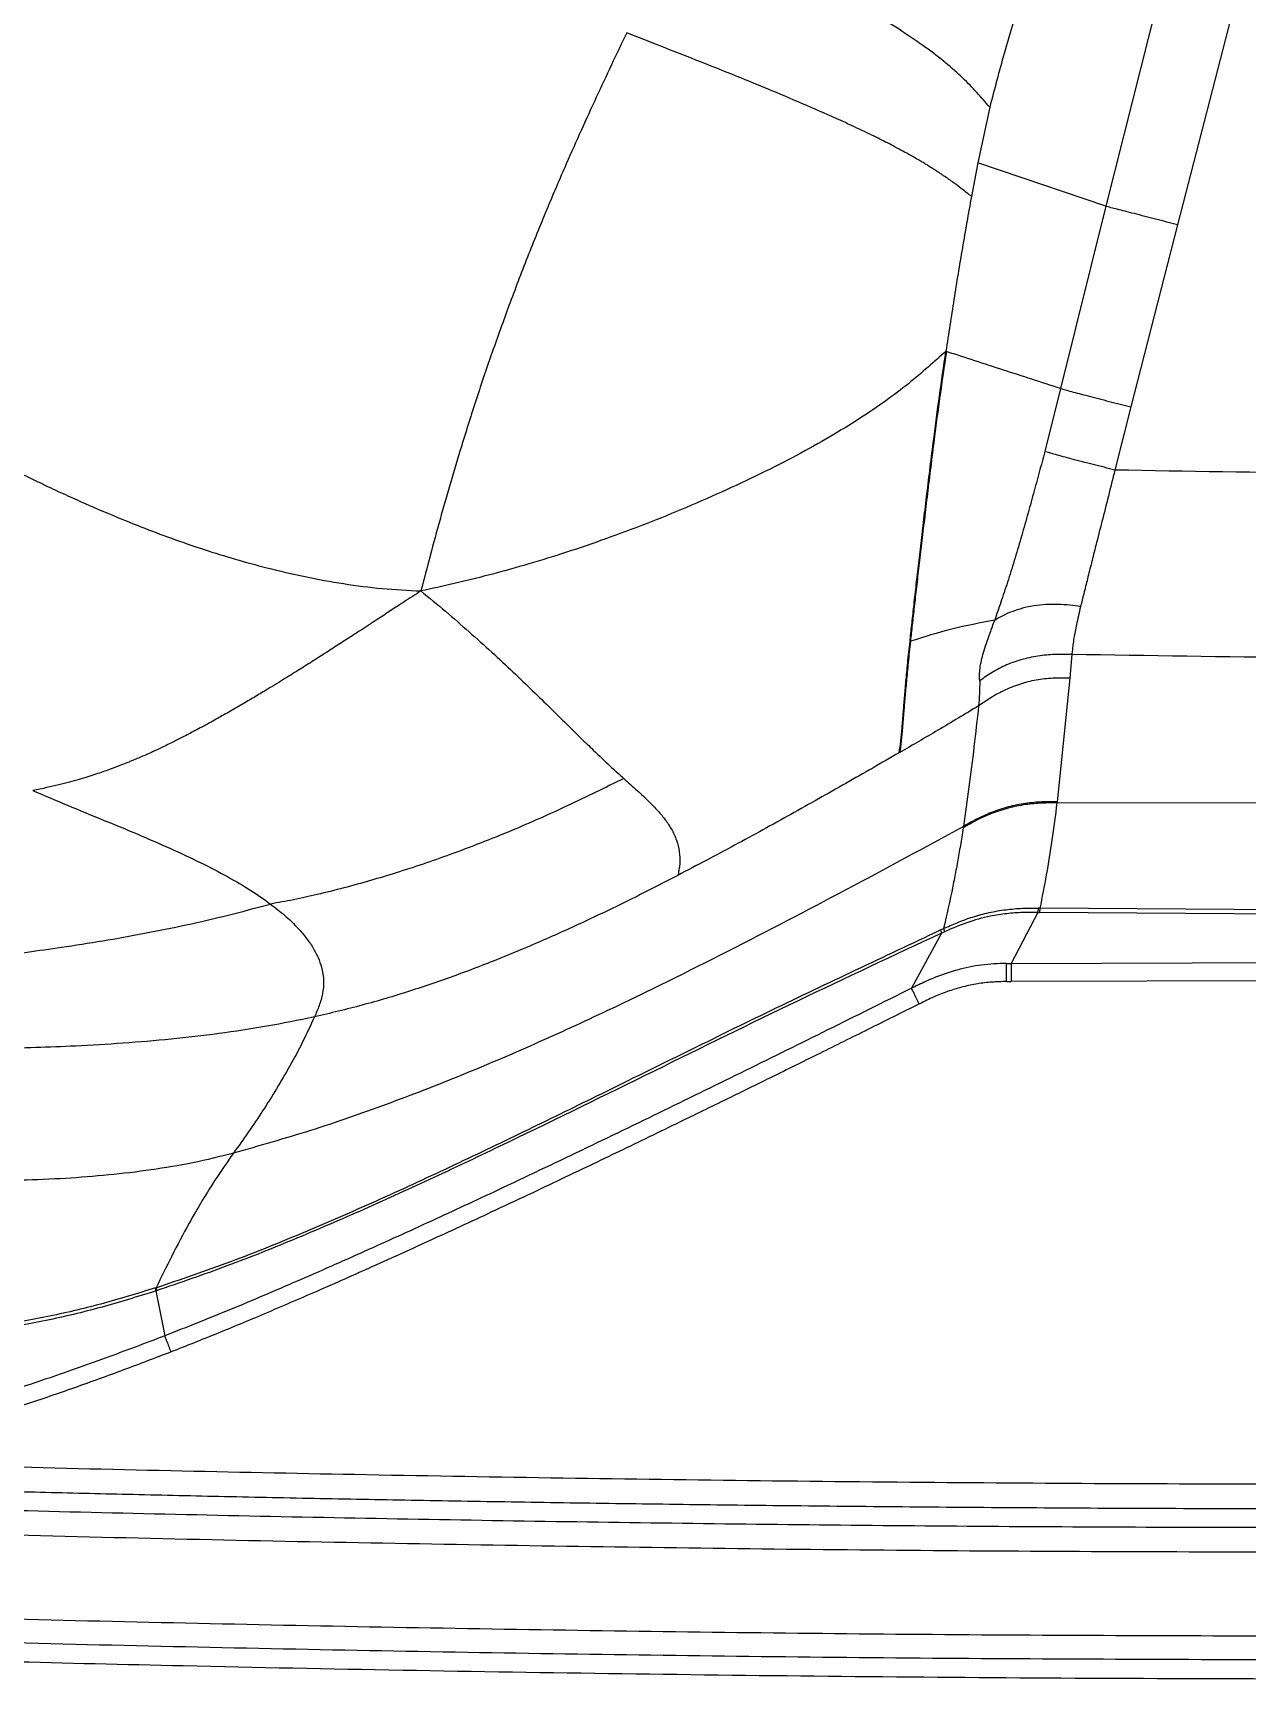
# Model space of a CAD drawing. Extents: x -50 to 17, y -20 to 123.
# Drawn here: x -30.69 to -17.41, y -1.85 to 16.16 of the extents above; entities that cross this region are included whole.
import ezdxf

# ---------------------------------------------------------------- set-up
doc = ezdxf.new("R2010")
doc.units = 0
doc.header["$MEASUREMENT"] = 0
doc.layers.add('GEOMETRY', color=2, linetype='Continuous', lineweight=25)

# ---------------------------------------------------------------- blocks, each defined once
blk = doc.blocks.new('2026 FREEFLOW AZURE')
at = {"layer": 'GEOMETRY'}
for p, q in [((-1.915, -60.511), (-2.512, -62.869)), ((-1.113, -60.698), (-1.727, -63.071)), ((-3.78, -61.785), (-3.912, -62.394)), ((-3.912, -62.394), (-3.98, -62.761)), ((-2.512, -62.869), (-3.912, -62.394)), ((-2.512, -62.869), (-3.005, -64.863)), ((-1.727, -63.071), (-2.236, -65.064)), ((-4.259, -64.453), (-4.254, -64.458)), ((-4.254, -64.458), (-4.259, -64.457)), ((-3.005, -64.863), (-3.179, -65.552)), ((-2.236, -65.064), (-2.411, -65.755)), ((-2.882, -67.772), (-2.905, -68.031)), ((-2.905, -68.031), (-3.043, -69.383)), ((-4.765, -68.845), (-4.769, -68.847)), ((-3.043, -69.383), (-3.045, -69.396)), ((4.678, -69.401), (-3.045, -69.396)), ((-11.646, -70.502), (-11.646, -70.502)), ((-3.249, -70.546), (-3.253, -70.594)), ((-3.232, -70.547), (-3.249, -70.546)), ((-3.232, -70.547), (-3.236, -70.594)), ((4.617, -70.602), (-3.232, -70.547)), ((-4.318, -70.786), (-4.285, -70.771)), ((-4.285, -70.771), (-4.274, -70.805)), ((-3.253, -70.594), (-3.546, -71.152)), ((-3.253, -70.594), (-3.236, -70.594)), ((4.613, -70.651), (-3.236, -70.594)), ((-4.308, -70.821), (-4.636, -71.424)), ((-4.318, -70.786), (-4.308, -70.821)), ((-4.308, -70.821), (-4.274, -70.805)), ((-3.546, -71.151), (4.589, -71.128)), ((-3.597, -71.152), (-3.553, -71.152)), ((-3.553, -71.152), (-3.546, -71.152)), ((-3.595, -71.35), (-3.553, -71.35)), ((-3.553, -71.35), (-3.546, -71.35)), ((4.59, -71.327), (-3.546, -71.35)), ((-4.551, -71.595), (-4.524, -71.582)), ((-12.894, -74.733), (-12.899, -74.735)), ((-12.899, -74.735), (-12.801, -75.226)), ((-12.897, -74.699), (-12.894, -74.733))]:
    blk.add_line(p, q, dxfattribs=at)
at = {"layer": 'GEOMETRY', "flags": 128}
for points in [[(-4.259, -64.457), (-4.259, -64.455), (-4.259, -64.453)], [(-4.652, -67.629), (-4.65, -67.628), (-4.648, -67.628)], [(-4.069, -69.667), (-4.068, -69.66), (-4.067, -69.654)]]:
    blk.add_lwpolyline(points, dxfattribs=at)
at = {"layer": 'GEOMETRY'}
for points, knots in [([(0, -78.981), (-0.2, -78.981), (-1.2, -78.98), (-3.8, -78.971), (-7.8, -78.931), (-12.283, -78.85), (-16.448, -78.743), (-20.295, -78.617), (-23.18, -78.495), (-25.103, -78.409), (-25.906, -78.371), (-26.55, -78.311), (-27.033, -78.232), (-27.509, -78.123), (-28.019, -77.964), (-28.558, -77.744), (-29.12, -77.46), (-29.655, -77.129), (-30.161, -76.756), (-30.632, -76.341), (-31.068, -75.887), (-31.464, -75.399), (-31.794, -74.914), (-32.065, -74.441), (-32.287, -73.989), (-32.478, -73.522), (-32.638, -73.045), (-32.772, -72.529), (-32.87, -71.973), (-32.946, -71.186), (-33.001, -70.201), (-33.053, -69.018), (-33.091, -67.835), (-33.171, -65.47), (-33.284, -61.923), (-33.384, -57.192), (-33.454, -52.46), (-33.494, -47.728), (-33.512, -42.996), (-33.515, -37.751), (-33.502, -31.994), (-33.454, -26.405), (-33.378, -21.499), (-33.297, -17.748), (-33.205, -14.47), (-33.112, -11.667), (-33.023, -9.608), (-32.969, -8.293), (-32.939, -7.722), (-32.889, -7.148), (-32.798, -6.575), (-32.66, -6.007), (-32.486, -5.476), (-32.282, -4.983), (-32.057, -4.527), (-31.803, -4.086), (-31.52, -3.663), (-31.209, -3.261), (-30.87, -2.882), (-30.506, -2.526), (-30.118, -2.196), (-29.709, -1.892), (-29.283, -1.618), (-28.84, -1.375), (-28.382, -1.162), (-27.911, -0.981), (-27.428, -0.835), (-26.908, -0.718), (-26.351, -0.642), (-25.761, -0.597), (-25.169, -0.573), (-23.206, -0.494), (-19.874, -0.342), (-15.954, -0.224), (-12.033, -0.127), (-8.112, -0.055), (-3.839, -0.008), (-1.135, -0.002), (0, 0)], [0, 0, 0, 0, 0.0043698, 0.0218491, 0.056809, 0.091769, 0.1198046, 0.1478403, 0.1758752, 0.1828844, 0.189893, 0.1934458, 0.1970065, 0.2005644, 0.2041136, 0.2086796, 0.2132619, 0.2178446, 0.222411, 0.2269761, 0.2315574, 0.2361388, 0.2407038, 0.2443597, 0.2480279, 0.2517, 0.2553674, 0.2590225, 0.2633453, 0.2676701, 0.2762888, 0.2849086, 0.2935298, 0.3021503, 0.3366129, 0.3710757, 0.4055387, 0.4400022, 0.4744661, 0.5089296, 0.5545948, 0.6002598, 0.6310333, 0.6618067, 0.6822341, 0.7026616, 0.7230888, 0.7272545, 0.73142, 0.7355829, 0.7398316, 0.7440869, 0.7483354, 0.7520285, 0.7557342, 0.7594436, 0.7631483, 0.7668405, 0.7705359, 0.7742442, 0.7779569, 0.7816651, 0.7853605, 0.7890218, 0.7926972, 0.7963758, 0.800048, 0.8037066, 0.8080106, 0.8123205, 0.8166378, 0.8209518, 0.8552299, 0.8895082, 0.9066462, 0.9409236, 0.9752009, 1, 1, 1, 1]), ([(0, -78.773), (-1.424, -78.769), (-4.276, -78.762), (-8.558, -78.71), (-12.843, -78.629), (-17.295, -78.512), (-21.016, -78.38), (-23.413, -78.277), (-24.311, -78.235), (-24.605, -78.222), (-24.902, -78.208), (-25.218, -78.193), (-25.619, -78.173), (-26.085, -78.146), (-26.616, -78.098), (-27.138, -78.004), (-27.657, -77.866), (-28.162, -77.685), (-28.65, -77.468), (-29.121, -77.217), (-29.572, -76.932), (-30.003, -76.613), (-30.408, -76.263), (-30.787, -75.884), (-31.137, -75.479), (-31.456, -75.048), (-31.743, -74.595), (-31.995, -74.122), (-32.216, -73.625), (-32.403, -73.105), (-32.551, -72.564), (-32.656, -72.011), (-32.714, -71.457), (-32.748, -70.899), (-32.779, -70.234), (-32.813, -69.462), (-32.85, -68.587), (-32.903, -67.222), (-32.969, -65.363), (-33.058, -62.4), (-33.144, -58.826), (-33.214, -54.784), (-33.261, -50.884), (-33.289, -47.127), (-33.303, -43.367), (-33.306, -39.259), (-33.302, -34.811), (-33.279, -30.025), (-33.23, -25.247), (-33.155, -20.661), (-33.052, -16.268), (-32.955, -13.16), (-32.879, -11.146), (-32.843, -10.223), (-32.803, -9.286), (-32.769, -8.498), (-32.735, -7.859), (-32.701, -7.381), (-32.643, -6.901), (-32.551, -6.424), (-32.426, -5.953), (-32.263, -5.477), (-32.06, -4.997), (-31.818, -4.517), (-31.54, -4.058), (-31.23, -3.621), (-30.889, -3.208), (-30.518, -2.821), (-30.119, -2.463), (-29.695, -2.135), (-29.248, -1.839), (-28.781, -1.578), (-28.296, -1.351), (-27.788, -1.157), (-27.256, -1.004), (-26.71, -0.896), (-26.155, -0.838), (-25.591, -0.806), (-25.023, -0.779), (-24.211, -0.74), (-23.154, -0.693), (-20.716, -0.59), (-17.281, -0.469), (-12.852, -0.351), (-8.562, -0.271), (-4.277, -0.219), (-1.424, -0.212), (0, -0.208)], [0, 0, 0, 0, 0.0312612, 0.0626079, 0.0940026, 0.1253571, 0.1603734, 0.175733, 0.1780362, 0.1800961, 0.182206, 0.1845704, 0.1870343, 0.1910167, 0.194808, 0.198734, 0.202655, 0.2065789, 0.2104903, 0.2143719, 0.2182889, 0.2222045, 0.2261203, 0.2300375, 0.2339549, 0.2378723, 0.2417901, 0.2457194, 0.2496274, 0.2537222, 0.2578306, 0.2619383, 0.2660447, 0.2700593, 0.2742093, 0.2806511, 0.2870319, 0.2934253, 0.3106591, 0.3278617, 0.3584975, 0.3891462, 0.4166064, 0.44411, 0.4716281, 0.4991549, 0.5342961, 0.5692692, 0.6042247, 0.639188, 0.669971, 0.7006873, 0.7074453, 0.7142101, 0.7209811, 0.7280224, 0.7315366, 0.7350115, 0.7385579, 0.7421283, 0.7456836, 0.7492314, 0.7531737, 0.7571044, 0.7610247, 0.7649455, 0.7688635, 0.7727804, 0.7766967, 0.7806133, 0.7845309, 0.7884546, 0.7923614, 0.796278, 0.8003826, 0.8044848, 0.8084773, 0.8126362, 0.8168791, 0.8209563, 0.8304858, 0.8401077, 0.8745332, 0.9059355, 0.9373691, 0.9687354, 1, 1, 1, 1]), ([(0, -78.513), (-1.424, -78.51), (-4.276, -78.503), (-8.556, -78.45), (-12.84, -78.37), (-16.052, -78.285), (-18.191, -78.217), (-19.258, -78.181), (-20.325, -78.142), (-21.392, -78.102), (-22.457, -78.058), (-23.512, -78.013), (-24.558, -77.965), (-25.427, -77.924), (-26.12, -77.885), (-26.636, -77.833), (-27.141, -77.737), (-27.638, -77.6), (-28.122, -77.421), (-28.592, -77.208), (-29.045, -76.961), (-29.479, -76.681), (-29.892, -76.369), (-30.28, -76.028), (-30.642, -75.659), (-30.976, -75.265), (-31.28, -74.846), (-31.552, -74.406), (-31.792, -73.947), (-32, -73.464), (-32.177, -72.96), (-32.314, -72.436), (-32.409, -71.902), (-32.461, -71.356), (-32.493, -70.801), (-32.516, -70.309), (-32.535, -69.898), (-32.549, -69.56), (-32.564, -69.217), (-32.579, -68.854), (-32.594, -68.481), (-32.609, -68.106), (-32.649, -67.073), (-32.709, -65.381), (-32.798, -62.416), (-32.884, -58.838), (-32.962, -54.377), (-33.015, -49.643), (-33.042, -44.634), (-33.047, -40.029), (-33.044, -35.827), (-33.031, -32.02), (-33.003, -28.203), (-32.957, -24.379), (-32.898, -20.895), (-32.828, -17.752), (-32.752, -14.952), (-32.683, -12.838), (-32.63, -11.409), (-32.601, -10.662), (-32.571, -9.917), (-32.538, -9.154), (-32.508, -8.481), (-32.478, -7.899), (-32.445, -7.427), (-32.39, -6.961), (-32.302, -6.5), (-32.183, -6.046), (-32.027, -5.586), (-31.833, -5.124), (-31.601, -4.661), (-31.335, -4.218), (-31.037, -3.795), (-30.709, -3.396), (-30.352, -3.022), (-29.969, -2.675), (-29.561, -2.358), (-29.13, -2.071), (-28.679, -1.817), (-28.211, -1.597), (-27.722, -1.409), (-27.211, -1.26), (-26.685, -1.154), (-26.143, -1.097), (-25.589, -1.066), (-25.028, -1.038), (-24.217, -1), (-23.157, -0.952), (-21.499, -0.883), (-19.493, -0.806), (-16.497, -0.707), (-12.852, -0.611), (-8.562, -0.53), (-4.277, -0.478), (-1.424, -0.471), (0, -0.467)], [0, 0, 0, 0, 0.031448, 0.062976, 0.094543, 0.126068, 0.133937, 0.1418, 0.14966, 0.157515, 0.165366, 0.1732, 0.180838, 0.188498, 0.19242, 0.196157, 0.199951, 0.203738, 0.207532, 0.21134, 0.215126, 0.218929, 0.22273, 0.226531, 0.230334, 0.234136, 0.237937, 0.241744, 0.245555, 0.249366, 0.253345, 0.25733, 0.261319, 0.265321, 0.26944, 0.273577, 0.276209, 0.27853, 0.281045, 0.283789, 0.286545, 0.289303, 0.292066, 0.30938, 0.326703, 0.357571, 0.388416, 0.425233, 0.462131, 0.499028, 0.526948, 0.554931, 0.583095, 0.611244, 0.639395, 0.660044, 0.68067, 0.701266, 0.706754, 0.712254, 0.717768, 0.723234, 0.729109, 0.732647, 0.736104, 0.739548, 0.74301, 0.746461, 0.749906, 0.753722, 0.757527, 0.761327, 0.765128, 0.76893, 0.772733, 0.776535, 0.780338, 0.78414, 0.787945, 0.791757, 0.795555, 0.799518, 0.803479, 0.807398, 0.811551, 0.815731, 0.819802, 0.829461, 0.839173, 0.856464, 0.87379, 0.905374, 0.936993, 0.968546, 1, 1, 1, 1]), ([(0, -77.595), (-1.422, -77.592), (-4.27, -77.585), (-8.545, -77.532), (-12.822, -77.452), (-16.08, -77.366), (-18.317, -77.295), (-19.535, -77.253), (-20.752, -77.208), (-21.968, -77.159), (-23.185, -77.108), (-24.399, -77.053), (-25.378, -77.007), (-26.097, -76.966), (-26.558, -76.915), (-26.991, -76.828), (-27.415, -76.705), (-27.831, -76.547), (-28.238, -76.357), (-28.631, -76.137), (-29.006, -75.89), (-29.362, -75.615), (-29.696, -75.315), (-30.007, -74.991), (-30.294, -74.644), (-30.554, -74.278), (-30.787, -73.893), (-30.991, -73.489), (-31.176, -73.049), (-31.334, -72.573), (-31.454, -72.06), (-31.518, -71.6), (-31.55, -71.195), (-31.571, -70.844), (-31.589, -70.483), (-31.603, -70.167), (-31.615, -69.908), (-31.624, -69.711), (-31.632, -69.523), (-31.64, -69.323), (-31.65, -69.101), (-31.672, -68.559), (-31.722, -67.311), (-31.791, -65.36), (-31.88, -62.397), (-31.966, -58.82), (-32.032, -55.028), (-32.075, -51.634), (-32.101, -48.635), (-32.118, -45.631), (-32.126, -42.627), (-32.128, -39.585), (-32.127, -36.502), (-32.118, -33.358), (-32.1, -30.192), (-32.071, -27.007), (-32.03, -23.821), (-31.968, -20.297), (-31.878, -16.437), (-31.784, -13.393), (-31.715, -11.502), (-31.686, -10.756), (-31.656, -10.009), (-31.622, -9.236), (-31.593, -8.558), (-31.563, -7.978), (-31.533, -7.536), (-31.484, -7.116), (-31.409, -6.715), (-31.306, -6.322), (-31.171, -5.922), (-31.003, -5.519), (-30.803, -5.117), (-30.573, -4.731), (-30.315, -4.364), (-30.03, -4.016), (-29.721, -3.69), (-29.388, -3.388), (-29.034, -3.111), (-28.661, -2.861), (-28.269, -2.639), (-27.862, -2.447), (-27.459, -2.291), (-27.066, -2.173), (-26.681, -2.088), (-26.277, -2.03), (-25.844, -2), (-25.384, -1.975), (-24.911, -1.952), (-24.158, -1.917), (-23.126, -1.87), (-20.688, -1.767), (-17.259, -1.646), (-12.837, -1.529), (-8.552, -1.448), (-4.272, -1.396), (-1.423, -1.389), (0, -1.386)], [0, 0, 0, 0, 0.032093, 0.064261, 0.096463, 0.128618, 0.13779, 0.146955, 0.156117, 0.165275, 0.174426, 0.18359, 0.192706, 0.196519, 0.199858, 0.20316, 0.206462, 0.2098, 0.213209, 0.216579, 0.219956, 0.223333, 0.22671, 0.230087, 0.233464, 0.23684, 0.240219, 0.243616, 0.247032, 0.250984, 0.254925, 0.258903, 0.261438, 0.264099, 0.266829, 0.269587, 0.271245, 0.272681, 0.274034, 0.2755, 0.277196, 0.279036, 0.287742, 0.305384, 0.323079, 0.35463, 0.386128, 0.408646, 0.431211, 0.453811, 0.476413, 0.498988, 0.522461, 0.545976, 0.569927, 0.593895, 0.617858, 0.641816, 0.673426, 0.704971, 0.71053, 0.716126, 0.721808, 0.727407, 0.733573, 0.737125, 0.740502, 0.743582, 0.74665, 0.749697, 0.752757, 0.756159, 0.759531, 0.7629, 0.766273, 0.76965, 0.773027, 0.776405, 0.779783, 0.78316, 0.786531, 0.789943, 0.7933, 0.796261, 0.799211, 0.80219, 0.805455, 0.809005, 0.812573, 0.816141, 0.826012, 0.835886, 0.871208, 0.903432, 0.935697, 0.967901, 1, 1, 1, 1]), ([(0, -77.326), (-1.227, -77.324), (-3.684, -77.318), (-7.373, -77.279), (-11.067, -77.219), (-14.761, -77.134), (-18.449, -77.025), (-21.108, -76.926), (-22.741, -76.857), (-23.353, -76.831), (-23.968, -76.803), (-24.59, -76.774), (-25.208, -76.746), (-25.765, -76.716), (-26.246, -76.684), (-26.659, -76.624), (-27.057, -76.533), (-27.447, -76.409), (-27.829, -76.254), (-28.202, -76.072), (-28.561, -75.864), (-28.942, -75.605), (-29.336, -75.286), (-29.731, -74.9), (-30.087, -74.477), (-30.402, -74.023), (-30.672, -73.539), (-30.875, -73.082), (-31.023, -72.663), (-31.127, -72.289), (-31.204, -71.908), (-31.256, -71.516), (-31.286, -71.11), (-31.31, -70.691), (-31.33, -70.269), (-31.351, -69.791), (-31.376, -69.226), (-31.403, -68.57), (-31.43, -67.885), (-31.478, -66.623), (-31.54, -64.785), (-31.634, -61.547), (-31.725, -57.488), (-31.799, -52.603), (-31.824, -49.344), (-31.837, -47.711)], [0, 0, 0, 0, 0.063665, 0.127445, 0.191367, 0.2553, 0.319106, 0.382733, 0.393323, 0.403915, 0.414507, 0.425221, 0.436218, 0.44662, 0.454132, 0.461214, 0.468242, 0.475287, 0.482415, 0.489616, 0.496779, 0.503938, 0.513483, 0.523029, 0.532576, 0.542119, 0.551648, 0.561269, 0.568001, 0.574701, 0.581412, 0.588145, 0.595197, 0.602509, 0.609932, 0.617084, 0.627342, 0.639236, 0.651168, 0.662908, 0.704716, 0.746584, 0.830954, 0.915317, 1, 1, 1, 1]), ([(0, -77.12), (-0.468, -77.119), (-1.391, -77.118), (-2.754, -77.113), (-4.078, -77.104), (-5.361, -77.093), (-6.597, -77.079), (-7.785, -77.064), (-8.927, -77.046), (-10.029, -77.028), (-11.098, -77.008), (-12.133, -76.987), (-13.133, -76.964), (-14.091, -76.941), (-15.006, -76.917), (-15.878, -76.893), (-16.708, -76.869), (-17.528, -76.844), (-18.334, -76.818), (-19.122, -76.791), (-19.855, -76.765), (-20.533, -76.74), (-21.157, -76.716), (-21.726, -76.693), (-22.223, -76.672), (-22.652, -76.654), (-23.017, -76.639), (-23.34, -76.625), (-23.631, -76.612), (-23.885, -76.6), (-24.094, -76.591), (-24.232, -76.584), (-24.305, -76.581), (-24.332, -76.58), (-24.343, -76.579), (-24.348, -76.579), (-24.35, -76.579), (-24.351, -76.579), (-24.351, -76.579), (-24.351, -76.579), (-24.5, -76.572), (-24.797, -76.558), (-25.208, -76.538), (-25.657, -76.515), (-26.029, -76.494), (-26.353, -76.459), (-26.566, -76.427), (-26.782, -76.384), (-27.004, -76.329), (-27.223, -76.263), (-27.424, -76.193), (-27.611, -76.119), (-27.807, -76.033), (-28.009, -75.936), (-28.227, -75.819), (-28.427, -75.7), (-28.626, -75.57), (-28.808, -75.441), (-28.984, -75.304), (-29.155, -75.161), (-29.32, -75.01), (-29.479, -74.854), (-29.632, -74.691), (-29.778, -74.522), (-29.939, -74.321), (-30.113, -74.078), (-30.297, -73.787), (-30.471, -73.469), (-30.628, -73.131), (-30.768, -72.775), (-30.885, -72.401), (-30.978, -72.004), (-31.026, -71.692), (-31.047, -71.491), (-31.055, -71.407), (-31.061, -71.338), (-31.067, -71.267), (-31.072, -71.194), (-31.08, -71.079), (-31.09, -70.92), (-31.104, -70.672), (-31.118, -70.364), (-31.136, -69.985), (-31.152, -69.618), (-31.167, -69.268), (-31.18, -68.958), (-31.189, -68.735), (-31.194, -68.608), (-31.196, -68.567), (-31.198, -68.527), (-31.199, -68.486), (-31.201, -68.445), (-31.206, -68.312), (-31.216, -68.074), (-31.229, -67.719), (-31.244, -67.322), (-31.261, -66.882), (-31.278, -66.401), (-31.296, -65.879), (-31.315, -65.318), (-31.334, -64.714), (-31.354, -64.064), (-31.374, -63.366), (-31.395, -62.621), (-31.416, -61.833), (-31.437, -61.001), (-31.458, -60.131), (-31.478, -59.223), (-31.497, -58.278), (-31.516, -57.291), (-31.528, -56.619), (-31.534, -56.276)], [0, 0, 0, 0, 0.02869, 0.056547, 0.083583, 0.1098, 0.135195, 0.159331, 0.182664, 0.205186, 0.226892, 0.248191, 0.268629, 0.288201, 0.306903, 0.324735, 0.341695, 0.357784, 0.375011, 0.391115, 0.406099, 0.419966, 0.432719, 0.44436, 0.454891, 0.463196, 0.470655, 0.477267, 0.483033, 0.488487, 0.49288, 0.495875, 0.496943, 0.497364, 0.49754, 0.497615, 0.497648, 0.497663, 0.497669, 0.497672, 0.497674, 0.506753, 0.515911, 0.522912, 0.534301, 0.538758, 0.542847, 0.547534, 0.552211, 0.556886, 0.561566, 0.565213, 0.56922, 0.574694, 0.578935, 0.584395, 0.588951, 0.593507, 0.598064, 0.602621, 0.607178, 0.611736, 0.616294, 0.620852, 0.625409, 0.632096, 0.639152, 0.646527, 0.654279, 0.661958, 0.669961, 0.678278, 0.686914, 0.689298, 0.690663, 0.692092, 0.693539, 0.695023, 0.696601, 0.700583, 0.704827, 0.711766, 0.719504, 0.728089, 0.734301, 0.740959, 0.747126, 0.74795, 0.748778, 0.749608, 0.750442, 0.751277, 0.752116, 0.758601, 0.765849, 0.773939, 0.782935, 0.792837, 0.803443, 0.814919, 0.827263, 0.840471, 0.854805, 0.870031, 0.886147, 0.903151, 0.921044, 0.939484, 0.958786, 0.978956, 1, 1, 1, 1]), ([(-31.261, -56.253), (-31.249, -56.904), (-31.227, -58.188), (-31.194, -59.718), (-31.168, -60.839), (-31.15, -61.567), (-31.13, -62.312), (-31.104, -63.276), (-31.069, -64.449), (-31.026, -65.794), (-30.98, -67.101), (-30.941, -68.109), (-30.912, -68.827), (-30.893, -69.264), (-30.874, -69.703), (-30.855, -70.137), (-30.836, -70.561), (-30.814, -70.97), (-30.787, -71.364), (-30.743, -71.755), (-30.67, -72.136), (-30.567, -72.515), (-30.423, -72.917), (-30.235, -73.337), (-29.993, -73.769), (-29.711, -74.177), (-29.393, -74.557), (-29.04, -74.905), (-28.689, -75.194), (-28.349, -75.429), (-28.029, -75.619), (-27.697, -75.786), (-27.338, -75.937), (-26.953, -76.064), (-26.541, -76.159), (-26.121, -76.213), (-25.698, -76.239), (-25.263, -76.262), (-24.817, -76.283), (-24.338, -76.306), (-23.835, -76.329), (-23.308, -76.352), (-22.78, -76.375), (-22.25, -76.398), (-21.718, -76.42), (-21.184, -76.441), (-20.649, -76.462), (-20.009, -76.486), (-19.264, -76.513), (-18.422, -76.541), (-17.587, -76.569), (-16.37, -76.606), (-14.753, -76.652), (-12.742, -76.701), (-10.681, -76.743), (-8.578, -76.779), (-6.418, -76.809), (-4.258, -76.83), (-2.115, -76.844), (-0.7, -76.845), (0, -76.846)], [0, 0, 0, 0, 0.0401898, 0.0794093, 0.0945517, 0.1095444, 0.1243874, 0.1406439, 0.1691442, 0.1968684, 0.2238165, 0.2499889, 0.2592119, 0.2682265, 0.2770328, 0.286386, 0.2950579, 0.3032754, 0.3116966, 0.3194948, 0.3275723, 0.3356326, 0.3437223, 0.3539329, 0.3640814, 0.3742893, 0.3844878, 0.3946935, 0.4048981, 0.4125582, 0.4202145, 0.4278825, 0.4355276, 0.4442249, 0.4529167, 0.4616395, 0.4703157, 0.4791457, 0.4885399, 0.4979493, 0.5087765, 0.5196385, 0.5305353, 0.5414669, 0.5524334, 0.5634348, 0.5744711, 0.5855423, 0.6030103, 0.6205647, 0.6376123, 0.6546704, 0.6957806, 0.7375898, 0.7790079, 0.8232012, 0.8675697, 0.9125305, 0.9567293, 1, 1, 1, 1]), ([(-22.416, -58.34), (-22.341, -58.5), (-22.189, -58.824), (-21.93, -59.295), (-21.647, -59.757), (-21.391, -60.134), (-21.17, -60.435), (-20.995, -60.663), (-20.815, -60.885), (-20.631, -61.104), (-20.44, -61.322), (-20.239, -61.54), (-20.029, -61.76), (-19.807, -61.983), (-19.58, -62.201), (-19.35, -62.415), (-19.115, -62.625), (-18.881, -62.827), (-18.673, -63.002), (-18.49, -63.15), (-18.313, -63.292), (-18.122, -63.441), (-17.932, -63.586), (-17.749, -63.722), (-17.572, -63.851), (-17.393, -63.979), (-17.189, -64.122), (-16.958, -64.28), (-16.697, -64.454), (-16.443, -64.618), (-16.232, -64.751), (-16.064, -64.855), (-15.924, -64.94), (-15.774, -65.03), (-15.613, -65.124), (-15.449, -65.219), (-15.252, -65.33), (-15.015, -65.46), (-14.731, -65.612), (-14.491, -65.734), (-14.309, -65.824), (-14.192, -65.881), (-14.078, -65.936), (-13.969, -65.987), (-13.864, -66.035), (-13.675, -66.121), (-13.409, -66.236), (-13.065, -66.376), (-12.722, -66.505), (-12.379, -66.623), (-12.031, -66.731), (-11.664, -66.832), (-11.269, -66.924), (-10.848, -67), (-10.425, -67.056), (-10.142, -67.07), (-10.001, -67.077)], [0, 0, 0, 0, 0.0343833, 0.0694706, 0.1040856, 0.1390795, 0.1572062, 0.1757885, 0.1941131, 0.211954, 0.2303854, 0.2494101, 0.2682913, 0.288212, 0.3091755, 0.3279127, 0.3476301, 0.3688254, 0.386252, 0.3988837, 0.4131691, 0.4291102, 0.4444204, 0.4582043, 0.4719892, 0.485781, 0.4995985, 0.5188527, 0.5384982, 0.5585343, 0.5758359, 0.585431, 0.5957278, 0.6067261, 0.6184262, 0.6309921, 0.6424316, 0.6611505, 0.6819293, 0.7034459, 0.7120525, 0.7203362, 0.7282972, 0.7359353, 0.7432507, 0.7502434, 0.7753135, 0.7983492, 0.8209351, 0.8451088, 0.8676778, 0.8906689, 0.9181165, 0.9455235, 0.9728099, 1, 1, 1, 1]), ([(-3.78, -61.785), (-3.825, -61.732), (-3.915, -61.627), (-4.07, -61.466), (-4.257, -61.3), (-4.479, -61.129), (-4.737, -60.953), (-5.047, -60.759), (-5.406, -60.549), (-5.808, -60.324), (-6.218, -60.097), (-6.626, -59.873), (-6.895, -59.723), (-7.028, -59.649)], [0, 0, 0, 0, 0.081235, 0.159378, 0.235611, 0.311929, 0.390348, 0.472147, 0.574998, 0.681651, 0.789641, 0.896372, 1, 1, 1, 1]), ([(-3.24, -59.995), (-3.307, -60.196), (-3.442, -60.594), (-3.625, -61.19), (-3.729, -61.589), (-3.78, -61.785)], [0, 0, 0, 0, 0.340271, 0.674929, 1, 1, 1, 1]), ([(-7.75, -60.972), (-7.862, -61.206), (-8.086, -61.677), (-8.378, -62.324), (-8.628, -62.909), (-8.838, -63.425), (-8.971, -63.777), (-9.038, -63.954)], [0, 0, 0, 0, 0.24495, 0.493286, 0.66234, 0.831207, 1, 1, 1, 1]), ([(-3.98, -62.761), (-3.996, -62.749), (-4.031, -62.721), (-4.092, -62.673), (-4.172, -62.613), (-4.243, -62.562), (-4.299, -62.524), (-4.332, -62.502), (-4.372, -62.476), (-4.417, -62.447), (-4.46, -62.421), (-4.5, -62.396), (-4.578, -62.35), (-4.702, -62.28), (-4.872, -62.189), (-5.056, -62.097), (-5.25, -62.004), (-5.51, -61.884), (-5.827, -61.746), (-6.209, -61.585), (-6.599, -61.426), (-6.989, -61.27), (-7.373, -61.12), (-7.626, -61.021), (-7.75, -60.972)], [0, 0, 0, 0, 0.02273, 0.052691, 0.089693, 0.133603, 0.145406, 0.157588, 0.172524, 0.190217, 0.207341, 0.218235, 0.231763, 0.286072, 0.334284, 0.379266, 0.434574, 0.484248, 0.570928, 0.658948, 0.746936, 0.833583, 0.91807, 1, 1, 1, 1]), ([(-3.98, -62.761), (-4.014, -62.949), (-4.081, -63.324), (-4.173, -63.889), (-4.23, -64.265), (-4.259, -64.453)], [0, 0, 0, 0, 0.33327, 0.666445, 1, 1, 1, 1]), ([(-1.727, -63.071), (-1.766, -63.061), (-1.846, -63.041), (-1.967, -63.009), (-2.087, -62.979), (-2.2, -62.949), (-2.302, -62.923), (-2.387, -62.901), (-2.456, -62.884), (-2.493, -62.874), (-2.512, -62.869)], [0, 0, 0, 0, 0.1204357, 0.2447807, 0.3717377, 0.5000058, 0.6282714, 0.7552234, 0.879565, 1, 1, 1, 1]), ([(-9.038, -63.954), (-9.099, -64.123), (-9.221, -64.459), (-9.395, -64.974), (-9.546, -65.454), (-9.678, -65.895), (-9.792, -66.293), (-9.9, -66.688), (-9.967, -66.948), (-10.001, -67.077)], [0, 0, 0, 0, 0.169096, 0.336006, 0.503074, 0.629181, 0.754141, 0.87753, 1, 1, 1, 1]), ([(-4.259, -64.453), (-4.323, -64.512), (-4.455, -64.631), (-4.67, -64.813), (-4.918, -65.001), (-5.204, -65.195), (-5.53, -65.394), (-5.894, -65.597), (-6.29, -65.799), (-6.71, -65.996), (-7.145, -66.186), (-7.586, -66.363), (-8.024, -66.525), (-8.451, -66.67), (-8.862, -66.796), (-9.255, -66.904), (-9.632, -66.997), (-9.88, -67.051), (-10.001, -67.077)], [0, 0, 0, 0, 0.054841, 0.111475, 0.171055, 0.23413, 0.300689, 0.370223, 0.44182, 0.514283, 0.586271, 0.656437, 0.723585, 0.786813, 0.845651, 0.900189, 0.951159, 1, 1, 1, 1]), ([(-4.652, -67.629), (-4.646, -67.57), (-4.633, -67.452), (-4.611, -67.253), (-4.587, -67.038), (-4.56, -66.807), (-4.531, -66.558), (-4.5, -66.294), (-4.467, -66.014), (-4.431, -65.721), (-4.387, -65.365), (-4.331, -64.942), (-4.283, -64.619), (-4.259, -64.457)], [0, 0, 0, 0, 0.084103, 0.16724, 0.24956, 0.331282, 0.412726, 0.494235, 0.576232, 0.659045, 0.74283, 0.870378, 1, 1, 1, 1]), ([(-4.254, -64.458), (-4.278, -64.621), (-4.325, -64.943), (-4.382, -65.366), (-4.426, -65.722), (-4.462, -66.014), (-4.495, -66.294), (-4.526, -66.558), (-4.555, -66.806), (-4.582, -67.037), (-4.606, -67.252), (-4.629, -67.451), (-4.641, -67.568), (-4.648, -67.628)], [0, 0, 0, 0, 0.12964, 0.257205, 0.340996, 0.423812, 0.505808, 0.587312, 0.668748, 0.750462, 0.832773, 0.915904, 1, 1, 1, 1]), ([(-3.005, -64.863), (-3.215, -64.795), (-3.636, -64.659), (-4.047, -64.525), (-4.254, -64.458)], [0, 0, 0, 0, 0.496975, 1, 1, 1, 1]), ([(-3.005, -64.863), (-2.988, -64.868), (-2.953, -64.877), (-2.887, -64.895), (-2.805, -64.917), (-2.706, -64.943), (-2.594, -64.972), (-2.475, -65.003), (-2.355, -65.034), (-2.275, -65.054), (-2.236, -65.064)], [0, 0, 0, 0, 0.121096, 0.245538, 0.372168, 0.499904, 0.627667, 0.754365, 0.878875, 1, 1, 1, 1]), ([(-3.179, -65.552), (-3.198, -65.627), (-3.239, -65.781), (-3.303, -66.015), (-3.37, -66.257), (-3.44, -66.503), (-3.512, -66.748), (-3.586, -66.984), (-3.66, -67.206), (-3.704, -67.332), (-3.726, -67.396)], [0, 0, 0, 0, 0.112935, 0.230788, 0.352881, 0.47823, 0.606386, 0.736248, 0.868076, 1, 1, 1, 1]), ([(-2.411, -65.755), (-2.45, -65.745), (-2.53, -65.724), (-2.65, -65.694), (-2.769, -65.663), (-2.881, -65.634), (-2.98, -65.608), (-3.062, -65.585), (-3.127, -65.567), (-3.161, -65.557), (-3.179, -65.552)], [0, 0, 0, 0, 0.121208, 0.245767, 0.372475, 0.500206, 0.627877, 0.75444, 0.878854, 1, 1, 1, 1]), ([(-2.411, -65.755), (-2.435, -65.85), (-2.482, -66.038), (-2.552, -66.315), (-2.614, -66.559), (-2.667, -66.769), (-2.711, -66.945), (-2.752, -67.107), (-2.775, -67.201), (-2.787, -67.248)], [0, 0, 0, 0, 0.179598, 0.352697, 0.520511, 0.643674, 0.764193, 0.883116, 1, 1, 1, 1]), ([(4.691, -65.817), (3.898, -65.814), (2.315, -65.81), (-0.052, -65.796), (-1.626, -65.768), (-2.411, -65.755)], [0, 0, 0, 0, 0.335031, 0.668564, 1, 1, 1, 1]), ([(-10.001, -67.077), (-10.032, -67.097), (-10.094, -67.138), (-10.189, -67.199), (-10.298, -67.271), (-10.402, -67.339), (-10.488, -67.395), (-10.537, -67.427), (-10.574, -67.452), (-10.626, -67.486), (-10.707, -67.539), (-10.823, -67.614), (-10.961, -67.703), (-11.087, -67.784), (-11.214, -67.865), (-11.347, -67.949), (-11.515, -68.053), (-11.655, -68.139), (-11.76, -68.202), (-11.826, -68.241), (-11.893, -68.281), (-11.961, -68.321), (-12.031, -68.361), (-12.102, -68.403), (-12.173, -68.442), (-12.244, -68.482), (-12.317, -68.523), (-12.394, -68.565), (-12.468, -68.604), (-12.54, -68.642), (-12.618, -68.683), (-12.718, -68.733), (-12.829, -68.788), (-12.943, -68.841), (-13.033, -68.881), (-13.101, -68.91), (-13.151, -68.931), (-13.188, -68.947), (-13.234, -68.965), (-13.305, -68.993), (-13.418, -69.035), (-13.534, -69.075), (-13.645, -69.111), (-13.742, -69.14), (-13.847, -69.17), (-13.965, -69.2), (-14.098, -69.231), (-14.193, -69.25), (-14.244, -69.26)], [0, 0, 0, 0, 0.021633, 0.044111, 0.067346, 0.099383, 0.118088, 0.127993, 0.134364, 0.144361, 0.164841, 0.192421, 0.226885, 0.262648, 0.281935, 0.317247, 0.357193, 0.401083, 0.416459, 0.432064, 0.447891, 0.463972, 0.480392, 0.497301, 0.514913, 0.530157, 0.547614, 0.567166, 0.584418, 0.600066, 0.618515, 0.639683, 0.670812, 0.697483, 0.720048, 0.73425, 0.745896, 0.754752, 0.760697, 0.778248, 0.804606, 0.839432, 0.859832, 0.882185, 0.906635, 0.933632, 0.96415, 1, 1, 1, 1]), ([(-10.001, -67.077), (-9.911, -67.151), (-9.73, -67.299), (-9.472, -67.525), (-9.224, -67.747), (-8.992, -67.964), (-8.777, -68.17), (-8.582, -68.36), (-8.408, -68.532), (-8.253, -68.686), (-8.092, -68.841), (-7.932, -68.993), (-7.831, -69.084), (-7.782, -69.129)], [0, 0, 0, 0, 0.086102, 0.172707, 0.259634, 0.346754, 0.433295, 0.518728, 0.602711, 0.685158, 0.765901, 0.884255, 1, 1, 1, 1]), ([(-2.787, -67.248), (-2.826, -67.243), (-2.909, -67.232), (-3.037, -67.223), (-3.168, -67.225), (-3.299, -67.238), (-3.423, -67.264), (-3.537, -67.302), (-3.637, -67.346), (-3.697, -67.38), (-3.726, -67.396)], [0, 0, 0, 0, 0.115089, 0.238453, 0.367809, 0.500268, 0.632657, 0.761835, 0.885002, 1, 1, 1, 1]), ([(-2.787, -67.248), (-2.795, -67.283), (-2.812, -67.354), (-2.831, -67.445), (-2.847, -67.524), (-2.861, -67.6), (-2.871, -67.667), (-2.877, -67.725), (-2.88, -67.756), (-2.882, -67.772)], [0, 0, 0, 0, 0.117935, 0.237018, 0.357341, 0.480303, 0.64821, 0.820653, 1, 1, 1, 1]), ([(-3.726, -67.396), (-3.884, -67.426), (-4.201, -67.488), (-4.498, -67.581), (-4.648, -67.628)], [0, 0, 0, 0, 0.49574, 1, 1, 1, 1]), ([(-3.89, -68.06), (-3.891, -68.039), (-3.892, -67.998), (-3.888, -67.926), (-3.873, -67.845), (-3.849, -67.754), (-3.817, -67.655), (-3.776, -67.538), (-3.743, -67.443), (-3.726, -67.396)], [0, 0, 0, 0, 0.151185, 0.309842, 0.475333, 0.603313, 0.733635, 0.866475, 1, 1, 1, 1]), ([(-4.769, -68.847), (-4.764, -68.805), (-4.753, -68.721), (-4.739, -68.576), (-4.726, -68.418), (-4.712, -68.248), (-4.697, -68.071), (-4.678, -67.871), (-4.661, -67.709), (-4.652, -67.629)], [0, 0, 0, 0, 0.165446, 0.333228, 0.502069, 0.62851, 0.754024, 0.877978, 1, 1, 1, 1]), ([(-4.648, -67.628), (-4.656, -67.708), (-4.673, -67.869), (-4.692, -68.069), (-4.708, -68.246), (-4.722, -68.416), (-4.735, -68.574), (-4.749, -68.719), (-4.76, -68.803), (-4.765, -68.845)], [0, 0, 0, 0, 0.122, 0.24593, 0.371427, 0.497859, 0.666705, 0.834512, 1, 1, 1, 1]), ([(-2.882, -67.772), (-2.937, -67.771), (-3.053, -67.769), (-3.232, -67.783), (-3.417, -67.82), (-3.594, -67.881), (-3.752, -67.963), (-3.846, -68.029), (-3.89, -68.06)], [0, 0, 0, 0, 0.153679, 0.323867, 0.502346, 0.679658, 0.847493, 1, 1, 1, 1]), ([(4.678, -67.827), (3.836, -67.826), (2.154, -67.823), (-0.366, -67.813), (-2.044, -67.786), (-2.882, -67.772)], [0, 0, 0, 0, 0.334035, 0.667558, 1, 1, 1, 1]), ([(-2.905, -68.031), (-2.959, -68.03), (-3.074, -68.028), (-3.252, -68.045), (-3.434, -68.088), (-3.608, -68.155), (-3.764, -68.24), (-3.858, -68.305), (-3.902, -68.335)], [0, 0, 0, 0, 0.152858, 0.321843, 0.499828, 0.677895, 0.847051, 1, 1, 1, 1]), ([(-3.89, -68.06), (-3.89, -68.108), (-3.89, -68.206), (-3.898, -68.292), (-3.902, -68.335)], [0, 0, 0, 0, 0.499775, 1, 1, 1, 1]), ([(-3.902, -68.335), (-4.05, -68.424), (-4.336, -68.596), (-4.625, -68.764), (-4.765, -68.845)], [0, 0, 0, 0, 0.51746, 1, 1, 1, 1]), ([(-3.902, -68.335), (-3.919, -68.485), (-3.951, -68.784), (-4.008, -69.221), (-4.048, -69.51), (-4.067, -69.654)], [0, 0, 0, 0, 0.332974, 0.665955, 1, 1, 1, 1]), ([(-4.77, -68.847), (-4.963, -68.959), (-5.352, -69.182), (-5.953, -69.521), (-6.564, -69.858), (-6.983, -70.079), (-7.192, -70.189)], [0, 0, 0, 0, 0.24959, 0.501182, 0.752416, 1, 1, 1, 1]), ([(-7.782, -69.129), (-7.883, -69.178), (-8.083, -69.277), (-8.392, -69.425), (-8.701, -69.567), (-9.02, -69.705), (-9.348, -69.837), (-9.669, -69.957), (-9.976, -70.065), (-10.266, -70.16), (-10.555, -70.247), (-10.843, -70.327), (-11.124, -70.397), (-11.391, -70.457), (-11.562, -70.487), (-11.646, -70.502)], [0, 0, 0, 0, 0.083969, 0.166133, 0.246638, 0.328662, 0.415754, 0.501502, 0.577472, 0.652689, 0.724763, 0.799232, 0.872361, 0.937509, 1, 1, 1, 1]), ([(-7.782, -69.129), (-7.732, -69.174), (-7.631, -69.264), (-7.51, -69.377), (-7.408, -69.482), (-7.325, -69.582), (-7.254, -69.688), (-7.201, -69.804), (-7.171, -69.929), (-7.165, -70.057), (-7.183, -70.145), (-7.192, -70.189)], [0, 0, 0, 0, 0.098845, 0.197824, 0.296895, 0.396075, 0.495711, 0.622036, 0.749285, 0.875295, 1, 1, 1, 1]), ([(-14.244, -69.26), (-14.118, -69.315), (-13.862, -69.425), (-13.478, -69.581), (-13.101, -69.736), (-12.741, -69.892), (-12.409, -70.047), (-12.112, -70.202), (-11.853, -70.354), (-11.715, -70.453), (-11.646, -70.502)], [0, 0, 0, 0, 0.12124, 0.245489, 0.37155, 0.49784, 0.624786, 0.751403, 0.876416, 1, 1, 1, 1]), ([(-3.045, -69.396), (-3.099, -69.396), (-3.214, -69.396), (-3.393, -69.412), (-3.579, -69.45), (-3.76, -69.509), (-3.923, -69.583), (-4.022, -69.64), (-4.069, -69.667)], [0, 0, 0, 0, 0.15123, 0.320468, 0.499819, 0.679259, 0.848679, 1, 1, 1, 1]), ([(-3.043, -69.383), (-3.097, -69.383), (-3.213, -69.383), (-3.392, -69.399), (-3.578, -69.437), (-3.758, -69.496), (-3.921, -69.57), (-4.02, -69.627), (-4.067, -69.654)], [0, 0, 0, 0, 0.151248, 0.320483, 0.499819, 0.679244, 0.848661, 1, 1, 1, 1]), ([(-3.045, -69.396), (-3.063, -69.532), (-3.098, -69.798), (-3.16, -70.187), (-3.208, -70.427), (-3.232, -70.547)], [0, 0, 0, 0, 0.340795, 0.670647, 1, 1, 1, 1]), ([(-4.067, -69.654), (-4.495, -69.886), (-5.35, -70.35), (-6.646, -71.026), (-7.781, -71.589), (-8.755, -72.037), (-9.561, -72.382), (-10.378, -72.699), (-11.207, -72.988), (-11.77, -73.148), (-12.051, -73.228)], [0, 0, 0, 0, 0.166943, 0.333862, 0.500873, 0.60091, 0.700817, 0.800612, 0.900318, 1, 1, 1, 1]), ([(-4.069, -69.667), (-4.075, -69.701), (-4.085, -69.766), (-4.101, -69.861), (-4.117, -69.952), (-4.133, -70.042), (-4.149, -70.131), (-4.166, -70.22), (-4.209, -70.439), (-4.25, -70.619), (-4.285, -70.771)], [0, 0, 0, 0, 0.088496, 0.169067, 0.248083, 0.327162, 0.406314, 0.485527, 0.564775, 1, 1, 1, 1]), ([(-7.192, -70.189), (-7.348, -70.269), (-7.66, -70.43), (-8.138, -70.662), (-8.623, -70.883), (-9.116, -71.092), (-9.616, -71.285), (-10.124, -71.459), (-10.641, -71.613), (-10.99, -71.696), (-11.165, -71.737)], [0, 0, 0, 0, 0.127839, 0.254754, 0.380666, 0.505594, 0.629664, 0.753123, 0.876388, 1, 1, 1, 1]), ([(-16.152, -71.236), (-15.909, -71.212), (-15.421, -71.165), (-14.682, -71.079), (-14.035, -70.992), (-13.482, -70.906), (-13.027, -70.825), (-12.57, -70.732), (-12.112, -70.627), (-11.8, -70.543), (-11.646, -70.502)], [0, 0, 0, 0, 0.169056, 0.338145, 0.506851, 0.607525, 0.707468, 0.806383, 0.903972, 1, 1, 1, 1]), ([(-11.646, -70.502), (-11.592, -70.543), (-11.485, -70.627), (-11.36, -70.747), (-11.258, -70.865), (-11.179, -70.978), (-11.123, -71.088), (-11.079, -71.211), (-11.06, -71.345), (-11.073, -71.484), (-11.112, -71.614), (-11.147, -71.696), (-11.165, -71.737)], [0, 0, 0, 0, 0.08238, 0.164491, 0.246704, 0.329291, 0.412337, 0.495884, 0.622447, 0.749486, 0.875292, 1, 1, 1, 1]), ([(-4.285, -70.771), (-4.236, -70.749), (-4.132, -70.702), (-3.966, -70.641), (-3.788, -70.593), (-3.606, -70.562), (-3.425, -70.546), (-3.307, -70.546), (-3.249, -70.546)], [0, 0, 0, 0, 0.152119, 0.320577, 0.49419, 0.668058, 0.838505, 1, 1, 1, 1]), ([(-3.253, -70.594), (-3.308, -70.594), (-3.421, -70.593), (-3.595, -70.606), (-3.801, -70.638), (-4.031, -70.7), (-4.193, -70.77), (-4.274, -70.805)], [0, 0, 0, 0, 0.1566013, 0.3238592, 0.4950333, 0.7500792, 1, 1, 1, 1]), ([(-12.897, -74.699), (-12.623, -74.606), (-12.071, -74.418), (-11.255, -74.086), (-10.44, -73.731), (-9.63, -73.355), (-8.826, -72.969), (-7.672, -72.404), (-6.178, -71.661), (-4.935, -71.076), (-4.318, -70.786)], [0, 0, 0, 0, 0.0919409, 0.1853995, 0.279767, 0.3745544, 0.469259, 0.5635611, 0.7832639, 1, 1, 1, 1]), ([(-4.308, -70.821), (-4.832, -71.066), (-5.885, -71.559), (-7.459, -72.334), (-8.767, -72.977), (-9.81, -73.473), (-10.575, -73.824), (-11.345, -74.156), (-12.115, -74.467), (-12.636, -74.645), (-12.894, -74.733)], [0, 0, 0, 0, 0.183667, 0.369296, 0.557588, 0.646939, 0.736298, 0.825231, 0.913294, 1, 1, 1, 1]), ([(-3.597, -71.152), (-3.689, -71.155), (-3.87, -71.162), (-4.108, -71.212), (-4.31, -71.277), (-4.476, -71.345), (-4.583, -71.398), (-4.636, -71.424)], [0, 0, 0, 0, 0.251766, 0.502956, 0.669759, 0.837043, 1, 1, 1, 1]), ([(-3.595, -71.35), (-3.595, -71.329), (-3.596, -71.286), (-3.597, -71.225), (-3.597, -71.179), (-3.597, -71.161), (-3.597, -71.152)], [0, 0, 0, 0, 0.2548913, 0.4999063, 0.7449765, 1, 1, 1, 1]), ([(-3.546, -71.151), (-3.546, -71.161), (-3.546, -71.179), (-3.546, -71.225), (-3.546, -71.286), (-3.546, -71.329), (-3.546, -71.35)], [0, 0, 0, 0, 0.254909, 0.499979, 0.74507, 1, 1, 1, 1]), ([(-4.636, -71.424), (-4.942, -71.576), (-5.546, -71.877), (-6.449, -72.323), (-7.346, -72.763), (-8.249, -73.2), (-9.096, -73.603), (-9.887, -73.972), (-10.619, -74.305), (-11.351, -74.628), (-12.077, -74.939), (-12.562, -75.131), (-12.801, -75.226)], [0, 0, 0, 0, 0.113752, 0.224925, 0.335377, 0.446404, 0.558696, 0.647744, 0.737151, 0.826325, 0.914366, 1, 1, 1, 1]), ([(-4.551, -71.595), (-4.561, -71.575), (-4.575, -71.545), (-4.594, -71.507), (-4.607, -71.482), (-4.617, -71.461), (-4.628, -71.439), (-4.633, -71.43), (-4.636, -71.424)], [0, 0, 0, 0, 0.255309, 0.378811, 0.500029, 0.621243, 0.744731, 1, 1, 1, 1]), ([(-3.595, -71.35), (-3.649, -71.352), (-3.756, -71.354), (-3.915, -71.373), (-4.07, -71.406), (-4.224, -71.452), (-4.376, -71.51), (-4.475, -71.558), (-4.524, -71.582)], [0, 0, 0, 0, 0.16725, 0.330861, 0.496245, 0.660669, 0.828818, 1, 1, 1, 1]), ([(-4.551, -71.595), (-4.738, -71.688), (-5.101, -71.869), (-5.627, -72.13), (-6.116, -72.372), (-6.61, -72.615), (-7.055, -72.832), (-7.458, -73.028), (-7.789, -73.188), (-8.109, -73.342), (-8.438, -73.499), (-8.795, -73.668), (-9.279, -73.896), (-9.862, -74.166), (-10.514, -74.463), (-11.126, -74.734), (-11.697, -74.98), (-12.227, -75.202), (-12.569, -75.337), (-12.733, -75.402)], [0, 0, 0, 0, 0.0696154, 0.1346442, 0.1950864, 0.2511435, 0.317602, 0.3595249, 0.4001885, 0.4395929, 0.4777384, 0.5212177, 0.5708649, 0.6554384, 0.7347824, 0.8089027, 0.8778062, 0.9415016, 1, 1, 1, 1]), ([(-11.165, -71.737), (-11.339, -71.773), (-11.687, -71.844), (-12.211, -71.922), (-12.734, -71.983), (-13.258, -72.027), (-13.896, -72.065), (-14.646, -72.087), (-15.507, -72.091), (-16.076, -72.074), (-16.361, -72.066)], [0, 0, 0, 0, 0.09956, 0.199284, 0.299214, 0.399317, 0.499518, 0.666527, 0.833351, 1, 1, 1, 1]), ([(-11.165, -71.737), (-11.208, -71.829), (-11.291, -72.009), (-11.431, -72.271), (-11.577, -72.521), (-11.729, -72.763), (-11.886, -72.997), (-11.997, -73.152), (-12.051, -73.228)], [0, 0, 0, 0, 0.1799802, 0.3539656, 0.5221053, 0.6850643, 0.8439048, 1, 1, 1, 1]), ([(-12.051, -73.228), (-12.199, -73.265), (-12.495, -73.339), (-12.952, -73.414), (-13.417, -73.47), (-13.891, -73.506), (-14.416, -73.528), (-14.99, -73.531), (-15.615, -73.51), (-16.243, -73.467), (-16.66, -73.41), (-16.869, -73.382)], [0, 0, 0, 0, 0.094595, 0.190385, 0.287238, 0.385397, 0.485071, 0.611853, 0.740711, 0.870661, 1, 1, 1, 1]), ([(-12.051, -73.228), (-12.113, -73.317), (-12.237, -73.494), (-12.395, -73.748), (-12.561, -74.036), (-12.729, -74.355), (-12.841, -74.585), (-12.897, -74.699)], [0, 0, 0, 0, 0.167069, 0.333829, 0.500416, 0.750293, 1, 1, 1, 1]), ([(-12.899, -74.735), (-13.099, -74.797), (-13.495, -74.92), (-14.097, -75.064), (-14.698, -75.169), (-15.234, -75.222), (-15.702, -75.235), (-16.101, -75.222), (-16.497, -75.183), (-16.89, -75.118), (-17.279, -75.026), (-17.531, -74.94), (-17.657, -74.897)], [0, 0, 0, 0, 0.129548, 0.256718, 0.382214, 0.506846, 0.589379, 0.671486, 0.753426, 0.835494, 0.917664, 1, 1, 1, 1]), ([(-12.902, -74.701), (-13.101, -74.762), (-13.497, -74.884), (-14.097, -75.024), (-14.697, -75.125), (-15.232, -75.173), (-15.698, -75.182), (-16.094, -75.166), (-16.488, -75.125), (-16.876, -75.058), (-17.26, -74.967), (-17.508, -74.882), (-17.632, -74.839)], [0, 0, 0, 0, 0.129852, 0.257378, 0.383298, 0.508308, 0.591003, 0.673141, 0.754953, 0.836718, 0.918386, 1, 1, 1, 1]), ([(-12.902, -74.701), (-12.901, -74.701), (-12.899, -74.7), (-12.898, -74.7), (-12.897, -74.699)], [0, 0, 0, 0, 0.499982, 1, 1, 1, 1]), ([(-12.801, -75.226), (-13.018, -75.308), (-13.452, -75.473), (-14.109, -75.704), (-14.773, -75.921), (-15.372, -76.089), (-15.905, -76.21), (-16.366, -76.288), (-16.831, -76.338), (-17.298, -76.352), (-17.765, -76.33), (-18.072, -76.281), (-18.225, -76.256)], [0, 0, 0, 0, 0.124464, 0.248845, 0.373577, 0.499016, 0.582792, 0.666343, 0.749849, 0.833328, 0.916709, 1, 1, 1, 1]), ([(-12.733, -75.402), (-12.741, -75.381), (-12.753, -75.35), (-12.768, -75.311), (-12.778, -75.285), (-12.787, -75.263), (-12.795, -75.241), (-12.799, -75.232), (-12.801, -75.226)], [0, 0, 0, 0, 0.255584, 0.379001, 0.500021, 0.621037, 0.744444, 1, 1, 1, 1]), ([(-12.733, -75.402), (-12.906, -75.468), (-13.257, -75.603), (-13.788, -75.795), (-14.324, -75.98), (-14.861, -76.15), (-15.339, -76.284), (-15.754, -76.382), (-16.109, -76.452), (-16.462, -76.506), (-16.823, -76.542), (-17.182, -76.558), (-17.546, -76.552), (-17.907, -76.525), (-18.147, -76.485), (-18.266, -76.466)], [0, 0, 0, 0, 0.097239, 0.197641, 0.296995, 0.395097, 0.493409, 0.558032, 0.61915, 0.683538, 0.745508, 0.809782, 0.872593, 0.936635, 1, 1, 1, 1])]:
    blk.add_open_spline(points, degree=3, knots=knots, dxfattribs=at)
blk.add_open_spline([(-12.899, -74.735), (-12.9, -74.728), (-12.902, -74.714), (-12.902, -74.705), (-12.902, -74.701)], degree=3, dxfattribs=at)

msp = doc.modelspace()

# ---------------------------------------------------------------- block references
msp.add_blockref('2026 FREEFLOW AZURE', (-16.445, 77.131))

doc.saveas('drawing.dxf')
